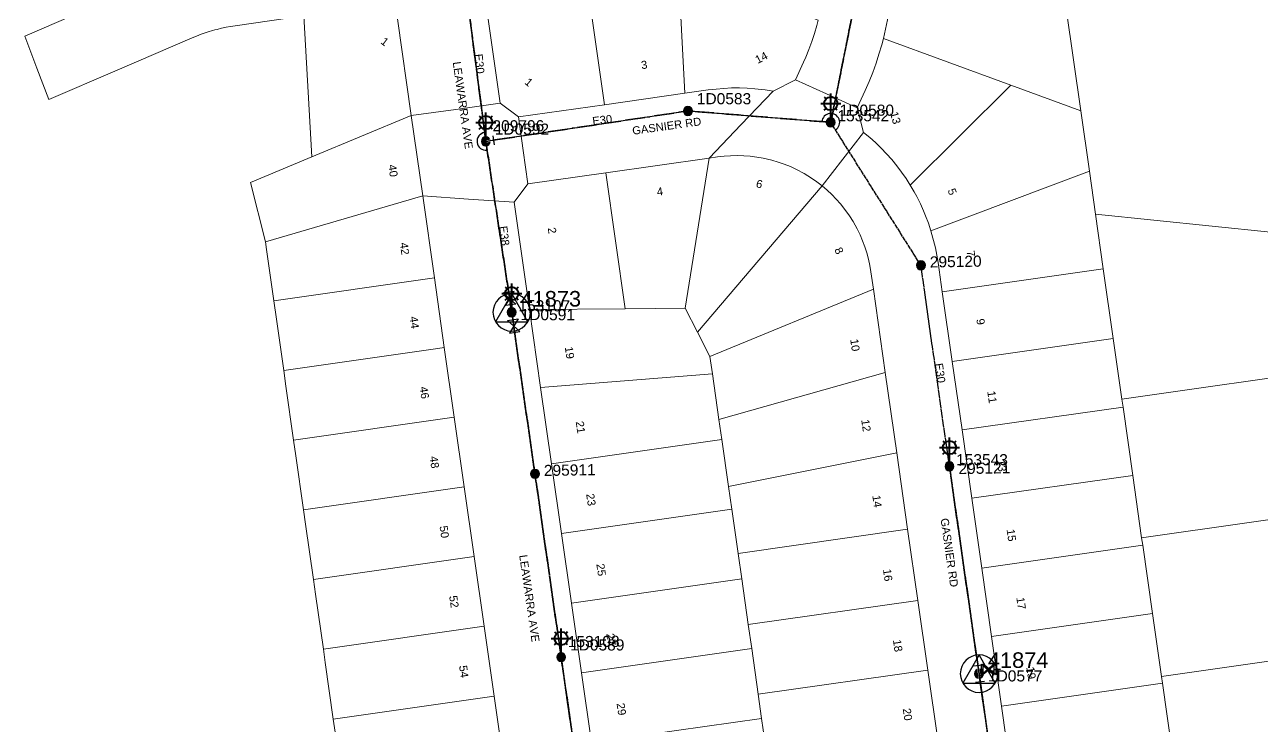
# Model space of a CAD drawing. Header units: metres. Extents: x 303026 to 304293, y 6173158 to 6174419.
# Drawn here: x 303026.3 to 303304.7, y 6173602.5 to 6173760.4 of the extents above; entities that cross this region are included whole.
import ezdxf
from ezdxf.enums import TextEntityAlignment as Align

# ---------------------------------------------------------------- set-up
doc = ezdxf.new("R2010")
doc.units = ezdxf.units.M
doc.linetypes.add('Cable Exist OH', pattern=[1, 1, 0])
doc.layers.get('0').update_dxf_attribs({"color": 6})
for name, color, linetype, lineweight in [('Cadastre Buildings_SP_EXT', 9, 'Continuous', 5), ('Cadastre Land Parcels_SP_EXT', 9, 'Continuous', 5), ('Cadastre Roads_SP_EXT', 9, 'Continuous', 5)]:
    doc.layers.add(name, color=color, linetype=linetype, lineweight=lineweight)
for name, color, linetype in [('Equip_LV_EXT', 7, 'Continuous'), ('Equip_SP_SL_EXT', 7, 'Continuous'), ('Mains_HV_EXT', 7, 'Continuous'), ('Mains_LV_EXT', 7, 'Continuous'), ('Mains_SL_EXT', 7, 'Continuous'), ('Sub_SP_TR_HV_LV_EXT', 7, 'Continuous'), ('SupportsOH_SP_TR_HV_LV_SL_EXT', 7, 'Continuous')]:
    doc.layers.add(name, color=color, linetype=linetype)
doc.styles.add('iecARIAL', font='arial.ttf', dxfattribs={"height": 2})
doc.styles.add('POLE_LABEL', font='arial.ttf')
doc.styles.get("Standard").update_dxf_attribs({"font": 'arial.ttf'})

# ---------------------------------------------------------------- blocks, each defined once
blk = doc.blocks.new('SUB_POLE_EXT')
blk.add_wipeout([(0, 4.22), (0.42, 4.2), (0.83, 4.14), (1.21, 4.05), (1.62, 3.9), (1.99, 3.72), (2.35, 3.51), (2.68, 3.26), (2.99, 2.99), (3.28, 2.66), (3.52, 2.34), (3.76, 1.92), (3.9, 1.62), (4.04, 1.23), (4.18, 0.63), (4.22, 0), (4.18, -0.61), (4.06, -1.15), (3.9, -1.62), (3.58, -2.24), (3.22, -2.73), (2.97, -3.01), (2.68, -3.26), (2.36, -3.5), (2, -3.72), (1.64, -3.89), (1.25, -4.03), (0.82, -4.14), (0.42, -4.2), (0, -4.22), (-0.41, -4.2), (-0.8, -4.15), (-1.21, -4.05), (-1.62, -3.9), (-1.99, -3.73), (-2.35, -3.51), (-2.68, -3.26), (-2.96, -3.02), (-3.23, -2.72), (-3.51, -2.35), (-3.71, -2.01), (-3.91, -1.6), (-4.05, -1.21), (-4.16, -0.76), (-4.22, -0.14), (-4.21, 0.39), (-4.14, 0.83), (-4.03, 1.27), (-3.9, 1.63), (-3.71, 2.02), (-3.5, 2.37), (-3.28, 2.67), (-2.99, 2.99), (-2.68, 3.27), (-2.33, 3.52), (-1.98, 3.73), (-1.63, 3.9), (-1.2, 4.05), (-0.78, 4.15), (-0.4, 4.21)])
blk.add_line((2.16, 0.48), (2.16, 0.48, 0))
blk.add_lwpolyline([(-4.22, 0, 1), (4.22, 0, 1)], format="xyb", close=True)
blk.add_lwpolyline([(2.14, 0.52), (0, 4.22), (-3.66, -2.11), (3.66, -2.11)], close=True)
for tag, height, flags, p in [('ASSET_NUM', 3.5, 8, (2, 2)), ('STREET_CODE', 0.2, 9, (1.5, 0)), ('CONSTRUCTED_VOLTAGE', 0.2, 9, (1.5, -0.2)), ('OPERATING_VOLTAGE', 0.2, 9, (1.5, -0.6)), ('OPERATED_BY', 0.2, 9, (1.5, -0.8)), ('ORIENTATION', 0.2, 9, (1.5, -1.2)), ('OWNED_BY', 0.2, 9, (1.5, -1.4)), ('SECONDARY_VOLTAGE', 0.2, 9, (1.5, -1.6)), ('STATE', 0.2, 9, (1.5, -1.8)), ('SUBSTATION_TYPE', 0.2, 9, (1.5, -2)), ('STREETNAME', 0.2, 9, (1.5, -2.8)), ('NO_PHASES', 0.2, 9, (1.5, -0.4)), ('MAINTAINED_BY', 0.2, 9, (1.5, -1)), ('USAGE', 0.2, 9, (1.5, -2.2)), ('LEGEND', 0.2, 9, (1.5, -2.4)), ('LOCATION', 0.2, 9, (1.5, -2.6)), ('SUBURB', 0.2, 9, (1.5, -3)), ('Z', 0.2, 1, (1.5, -3.4)), ('NOTES', 0.2, 9, (1.5, -3.2))]:
    blk.add_attdef(tag, text='', height=height, dxfattribs=dict(flags=flags)).set_placement(p, align=Align.MIDDLE_LEFT)
blk = doc.blocks.new('LV_OH_LINKS_DISTFUSE_EXT')
for p, q in [((0, 0), (0.96, 0)), ((3.84, 0), (4.8, 0))]:
    blk.add_line(p, q)
blk.add_lwpolyline([(3.84, -1.2), (3.84, 1.2), (0.96, -1.2), (0.96, 1.2)], close=True)
at = {"flags": 9}
for tag, p in [('ACTUAL_STATUS', (0, 0)), ('CONSTRUCTED_VOLTAGE', (0, -0.2)), ('OPERATING_VOLTAGE', (0, -0.6)), ('ORIENTATION', (0, -0.8)), ('OWNED_BY', (0, -1)), ('STATE', (0, -1.2)), ('SWITCH_TYPE', (0, -1.4)), ('NO_PHASES', (0, -0.4)), ('USAGE', (0, -1.6)), ('NOTES', (0, -1.8))]:
    blk.add_attdef(tag, text='', height=0.2, dxfattribs=at).set_placement(p, align=Align.MIDDLE_LEFT)
at = {"flags": 1}
blk.add_attdef('Z', (0, 0), '', height=0.2, dxfattribs=at)
blk = doc.blocks.new('SL_LANTERN_EXT')
at = {"lineweight": 40}
for p, q in [((-1.46, 5.68), (-1.06, 5.28)), ((0, 1.97), (0, 6.47)), ((1.46, 5.68), (1.06, 5.28)), ((-2.25, 4.22), (2.25, 4.22)), ((-1.46, 2.76), (-1.06, 3.16)), ((1.46, 2.76), (1.06, 3.16)), ((0, 0), (0, 2.72))]:
    blk.add_line(p, q, dxfattribs=at)
blk.add_circle((0, 4.22), 1.5, dxfattribs=at)
at = {"style": 'iecARIAL', "flags": 8}
blk.add_attdef('ASSET_NUM', (1.5, 1.5), '', height=2.5, dxfattribs=at)
for tag, p, height, flags in [('OPERATING_VOLTAGE', (0.98, -1.65), 0.2, 9), ('ORIENTATION', (0.98, -1.85), 0.2, 9), ('OWNED_BY', (0.98, -2.05), 0.2, 9), ('STATE', (0.98, -2.25), 0.2, 9), ('CONSTRUCTED_VOLTAGE', (0.98, -0.65), 0.2, 9), ('CONTROL_TYPE', (0.98, -0.85), 0.2, 9), ('LANTERN_PURPOSE', (0.98, -1.05), 0.2, 9), ('LANTERN_TYPE', (0.98, -1.25), 0.2, 9), ('NO_PHASES', (0.98, -1.45), 0.2, 9), ('USAGE', (0.98, -2.45), 0.2, 9), ('CEXIST', (0.98, -2.65), 0.2, 9), ('CNEW', (0.98, -2.85), 0.2, 9), ('LNUMBER', (2.18, -3.25), 2.5, 8), ('CNUMBER', (0.98, -3.05), 0.2, 9), ('CREMOVE', (0.98, -3.25), 0.2, 9), ('CREPLACE', (0.98, -3.45), 0.2, 9), ('LKINGHEIGHT', (0.98, -3.65), 0.2, 9), ('LBRACKET', (0.98, -3.85), 0.2, 9), ('LBRACKETVOCAB', (0.98, -4.05), 0.2, 9), ('LCATEGORY', (0.98, -4.25), 0.2, 9), ('LCHARGE1', (0.98, -4.45), 0.2, 9), ('LCHARGE1PERCENT', (0.98, -4.65), 0.2, 9), ('LCHARGE2', (0.98, -4.85), 0.2, 9), ('LCHARGE2PERCENT', (0.98, -5.05), 0.2, 9), ('LCHARGE3', (0.98, -5.25), 0.2, 9), ('LCHARGE3PERCENT', (0.98, -5.45), 0.2, 9), ('LEXIST', (0.98, -5.65), 0.2, 9), ('LLAMP', (0.98, -5.85), 0.2, 9), ('LLAMPVOCAB', (0.98, -6.05), 0.2, 9), ('LMAST', (0.98, -6.25), 0.2, 9), ('LMASTVOCAB', (0.98, -6.45), 0.2, 9), ('LNEW', (0.98, -6.65), 0.2, 9), ('LANTNUMBER', (0.98, -6.85), 0.2, 9), ('LOUTREACH', (0.98, -7.25), 0.2, 9), ('LOUTREACHVOCAB', (0.98, -7.45), 0.2, 9), ('LRATECODE', (0.98, -7.65), 0.2, 9), ('LREMOVE', (0.98, -7.85), 0.2, 9), ('LREPLACE', (0.98, -8.05), 0.2, 9), ('LTYPE', (0.98, -8.25), 0.2, 9), ('LTYPEVOCAB', (0.98, -8.45), 0.2, 9), ('STREETNAME', (0.98, -9.25), 0.2, 9), ('SUBURB', (0.98, -9.45), 0.2, 1), ('LEGEND', (0.98, -8.65), 0.2, 9), ('LOCATION', (0.98, -8.85), 0.2, 9), ('NOTES', (0.98, -9.05), 0.2, 9)]:
    blk.add_attdef(tag, p, '', height=height, dxfattribs=dict(flags=flags))
blk = doc.blocks.new('POLE_EXT')
blk.add_hatch(color=256).paths.add_polyline_path([(-1, 0, 1), (1, 0, 1)])
blk.add_lwpolyline([(-1, 0, 1), (1, 0, 1)], format="xyb", close=True)
for tag, height, flags, p in [('pNumber', 2.5, 8, (-17.84, 2.07)), ('OWNED_BY', 0.2, 9, (1.35, -0.4)), ('SPECIAL_USE', 0.2, 9, (1.35, -0.8)), ('STATE', 0.2, 9, (1.35, -1)), ('cLV', 0.2, 9, (1.35, -1.4)), ('hDepth', 0.2, 9, (1.35, -1.6)), ('hDia', 0.2, 9, (1.35, -1.8)), ('cHV', 0.2, 9, (1.35, -2)), ('PARENT', 0.2, 9, (1.35, -0.6)), ('USAGE', 0.2, 9, (1.35, -1.2)), ('LBRACKET', 0.2, 9, (1.35, -2.2)), ('LExisting', 0.2, 9, (1.35, -2.4)), ('LANTNUMBER', 0.2, 9, (1.35, -2.6)), ('LOther', 0.2, 9, (1.35, -2.8)), ('cLinedev', 0.2, 9, (1.35, -3.4)), ('pExisting', 0.2, 9, (1.35, -3.8)), ('pFooting', 0.2, 9, (1.35, -4.4)), ('pNew', 0.2, 9, (1.35, -4.6)), ('pRelocate', 0.2, 9, (1.35, -5)), ('pRemove', 0.2, 9, (1.35, -5.2)), ('pReplace', 0.2, 9, (1.35, -5.4)), ('pStay', 0.2, 9, (1.35, -5.6)), ('LRemove', 0.2, 9, (1.35, -3)), ('LEGEND', 0.2, 9, (1.35, -3.2)), ('LOCATION', 0.2, 9, (1.35, -3.6)), ('PFNUMBER', 0.2, 9, (1.35, -4)), ('NEWPFNUMBER', 0.2, 9, (1.35, -4.2)), ('pType', 0.2, 9, (1.35, -5.8)), ('cspan', 0.2, 9, (1.35, -6)), ('STREETNAME', 0.2, 9, (1.35, -6.2)), ('SUBURB', 0.2, 9, (1.35, -6.4)), ('OPERATED_BY', 0.2, 9, (1.36, -7.01)), ('NOTES', 0.2, 9, (1.35, -6.6)), ('MAINTAINED_BY', 0.2, 9, (1.36, -6.81))]:
    blk.add_attdef(tag, text='', height=height, dxfattribs=dict(flags=flags)).set_placement(p, align=Align.MIDDLE_LEFT)
at = {"style": 'POLE_LABEL'}
for tag, height, flags, p in [('ASSET_NUM', 2.5, 8, (2, 2)), ('STRUCTURE_PLANT_NUMBER', 0.2, 9, (1.35, 0.03)), ('STREET_CODE', 0.2, 9, (1.35, -0.2))]:
    blk.add_attdef(tag, text='', height=height, dxfattribs=dict(at, flags=flags)).set_placement(p, align=Align.MIDDLE_LEFT)
at = {"flags": 1}
blk.add_attdef('Z', (1.35, -7.33), '', height=0.2, dxfattribs=at)
blk = doc.blocks.new('End Shackle_EXT')
blk.add_wipeout([(0, 0.25), (1.81, 0.25), (1.82, -0.25), (0, -0.25)])
blk.add_line((1.81, -1), (1.81, 1))
at = {"flags": 1}
blk.add_attdef('Z', (0, 0), '', height=0.2, dxfattribs=at)
at = {"flags": 9}
for tag, p in [('CONNECTOR_TYPE', (0, 0)), ('CONSTRUCTED_VOLTAGE', (0, -0.2)), ('OPERATING_VOLTAGE', (0, -0.6)), ('ORIENTATION', (0, -0.8)), ('OWNED_BY', (0, -1)), ('STATE', (0, -1.2)), ('NO_PHASES', (0, -0.4)), ('USAGE', (0, -1.4)), ('NOTES', (0, -1.6))]:
    blk.add_attdef(tag, text='', height=0.2, dxfattribs=at).set_placement(p, align=Align.MIDDLE_LEFT)

msp = doc.modelspace()

# ---------------------------------------------------------------- linework, layer by layer
at = {"layer": 'Cadastre Buildings_SP_EXT', "linetype": 'Continuous'}
msp.add_lwpolyline([(303335.87, 6173589.49), (303331.41, 6173620.73), (303282, 6173613.66), (303282.21, 6173612.18), (303284.4, 6173596.79), (303286.45, 6173582.43), (303335.87, 6173589.49)], close=True, dxfattribs=at)
at = {"layer": 'Cadastre Land Parcels_SP_EXT', "linetype": 'Continuous'}
for points in [[(303174.81, 6173744.96), (303173.26, 6173773.67), (303165.3, 6173776.76), (303152.5, 6173771.82), (303156.7, 6173742.38), (303174.81, 6173744.96)], [(303199.69, 6173747.98), (303201.49, 6173751.93), (303201.99, 6173753.08), (303202.7, 6173754.84), (303203.35, 6173756.61), (303203.93, 6173758.41), (303204.45, 6173760.22), (303204.76, 6173761.44), (303173.26, 6173773.67), (303174.81, 6173744.96), (303180.04, 6173745.71), (303181.79, 6173745.92), (303183.54, 6173746.07), (303185.29, 6173746.15), (303187.05, 6173746.16), (303188.8, 6173746.11), (303190.55, 6173745.99), (303192.88, 6173745.72), (303194.61, 6173745.44), (303199.69, 6173747.98)], [(303156.7, 6173742.38), (303152.5, 6173771.82), (303130.33, 6173763.25), (303133.25, 6173742.73), (303137.39, 6173739.63), (303156.7, 6173742.38)], [(303260.57, 6173763.98), (303221.42, 6173770.86), (303221.29, 6173768.69), (303221.08, 6173766.53), (303220.82, 6173764.38), (303220.35, 6173761.52), (303219.92, 6173759.4), (303219.43, 6173757.28), (303248.09, 6173746.8), (303263.84, 6173741.04), (303260.57, 6173763.98)], [(303113.22, 6173739.95), (303110.12, 6173761.68), (303105.99, 6173764.78), (303089.09, 6173762.37), (303090.87, 6173730.62), (303113.22, 6173739.95)], [(303248.09, 6173746.8), (303219.43, 6173757.28), (303219.06, 6173755.88), (303218.45, 6173753.78), (303217.78, 6173751.71), (303217.04, 6173749.65), (303216.23, 6173747.62), (303215.36, 6173745.62), (303213.56, 6173741.67), (303213.71, 6173741.13), (303215, 6173736.17), (303216.36, 6173735.04), (303217.68, 6173733.86), (303218.95, 6173732.63), (303220.17, 6173731.35), (303221.34, 6173730.02), (303222.46, 6173728.65), (303223.53, 6173727.24), (303224.54, 6173725.78), (303225.49, 6173724.29), (303248.09, 6173746.8)], [(303265.77, 6173727.46), (303263.84, 6173741.04), (303248.09, 6173746.8), (303225.49, 6173724.29), (303226.39, 6173722.75), (303226.96, 6173721.7), (303227.76, 6173720.11), (303228.5, 6173718.48), (303228.95, 6173717.38), (303229.58, 6173715.71), (303230.14, 6173714.02), (303265.77, 6173727.46)], [(303115.8, 6173721.85), (303113.22, 6173739.95), (303090.87, 6173730.62), (303077.09, 6173724.86), (303080.41, 6173711.55), (303115.8, 6173721.85)], [(303174.88, 6173696.6), (303180.23, 6173730.36), (303156.99, 6173727.05), (303161.36, 6173696.47), (303174.88, 6173696.6)], [(303205.65, 6173724.13), (303204.48, 6173725.04), (303203.27, 6173725.88), (303201.59, 6173726.91), (303199.86, 6173727.83), (303198.52, 6173728.45), (303197.15, 6173729), (303195.75, 6173729.49), (303194.34, 6173729.9), (303192.42, 6173730.35), (303190.97, 6173730.6), (303189.5, 6173730.79), (303188.03, 6173730.9), (303186.56, 6173730.94), (303185.08, 6173730.91), (303183.61, 6173730.81), (303182.14, 6173730.63), (303180.23, 6173730.36), (303174.88, 6173696.6), (303177.66, 6173691.17), (303205.65, 6173724.13)], [(303268.91, 6173705.43), (303267.16, 6173717.77), (303265.77, 6173727.46), (303230.14, 6173714.02), (303231.15, 6173710.2), (303231.75, 6173706.88), (303232.69, 6173700.27), (303268.91, 6173705.43)], [(303217.18, 6173700.84), (303216.63, 6173704.76), (303216.39, 6173706.2), (303216.08, 6173707.62), (303215.7, 6173709.03), (303215.26, 6173710.41), (303214.76, 6173711.78), (303214.18, 6173713.11), (303213.55, 6173714.42), (303212.61, 6173716.12), (303211.83, 6173717.35), (303210.99, 6173718.54), (303209.79, 6173720.06), (303208.83, 6173721.15), (303207.82, 6173722.2), (303206.76, 6173723.19), (303205.65, 6173724.13), (303177.66, 6173691.17), (303180.43, 6173685.74), (303217.18, 6173700.84)], [(303118.43, 6173703.44), (303115.8, 6173721.85), (303080.41, 6173711.55), (303080.65, 6173709.82), (303082.3, 6173698.28), (303118.43, 6173703.44)], [(303322.51, 6173683.19), (303319.62, 6173703.45), (303319.46, 6173704.85), (303319.34, 6173706.72), (303319.32, 6173708.12), (303319.38, 6173709.53), (303319.5, 6173710.93), (303319.68, 6173712.33), (303267.16, 6173717.77), (303268.91, 6173705.43), (303271.15, 6173689.74), (303273.09, 6173676.12), (303322.51, 6173683.19)], [(303119.21, 6173687.54), (303120.67, 6173687.75), (303118.43, 6173703.44), (303082.3, 6173698.28), (303082.89, 6173694.13), (303084.53, 6173682.58), (303119.21, 6173687.54)], [(303271.15, 6173689.74), (303268.91, 6173705.43), (303232.69, 6173700.27), (303234.93, 6173684.58), (303271.15, 6173689.74)], [(303219.85, 6173682.13), (303217.18, 6173700.84), (303180.43, 6173685.74), (303180.99, 6173681.82), (303182.45, 6173671.56), (303219.85, 6173682.13)], [(303273.35, 6173674.35), (303273.09, 6173676.12), (303271.15, 6173689.74), (303234.93, 6173684.58), (303237.13, 6173669.19), (303273.35, 6173674.35)], [(303122.91, 6173672.06), (303120.67, 6173687.75), (303119.21, 6173687.54), (303084.53, 6173682.58), (303085.03, 6173679.04), (303086.76, 6173666.89), (303122.91, 6173672.06)], [(303183.1, 6173667.04), (303182.45, 6173671.56), (303180.99, 6173681.82), (303142.33, 6173678.77), (303144.79, 6173661.57), (303183.1, 6173667.04)], [(303222.44, 6173664.02), (303219.85, 6173682.13), (303182.45, 6173671.56), (303183.1, 6173667.04), (303184.61, 6173656.47), (303222.44, 6173664.02)], [(303326.96, 6173651.96), (303322.51, 6173683.19), (303273.09, 6173676.12), (303273.35, 6173674.35), (303275.54, 6173658.96), (303277.54, 6173644.89), (303326.96, 6173651.96)], [(303275.54, 6173658.96), (303273.35, 6173674.35), (303237.13, 6173669.19), (303239.32, 6173653.8), (303275.54, 6173658.96)], [(303125.15, 6173656.37), (303122.91, 6173672.06), (303086.76, 6173666.89), (303087.27, 6173663.34), (303088.99, 6173651.2), (303125.15, 6173656.37)], [(303185.34, 6173651.35), (303184.61, 6173656.47), (303183.1, 6173667.04), (303144.79, 6173661.57), (303147.03, 6173645.88), (303185.34, 6173651.35)], [(303224.89, 6173646.82), (303222.44, 6173664.02), (303184.61, 6173656.47), (303185.34, 6173651.35), (303186.76, 6173641.39), (303224.89, 6173646.82)], [(303277.78, 6173643.27), (303277.54, 6173644.89), (303275.54, 6173658.96), (303239.32, 6173653.8), (303241.56, 6173638.1), (303277.78, 6173643.27)], [(303127.39, 6173640.68), (303125.15, 6173656.37), (303088.99, 6173651.2), (303089.46, 6173647.95), (303091.23, 6173635.5), (303127.39, 6173640.68)], [(303187.58, 6173635.65), (303186.76, 6173641.39), (303185.34, 6173651.35), (303147.03, 6173645.88), (303149.27, 6173630.19), (303187.58, 6173635.65)], [(303331.41, 6173620.73), (303326.96, 6173651.96), (303277.54, 6173644.89), (303277.78, 6173643.27), (303279.97, 6173627.88), (303282, 6173613.66), (303331.41, 6173620.73)], [(303227.17, 6173630.83), (303224.89, 6173646.82), (303186.76, 6173641.39), (303187.58, 6173635.65), (303189.04, 6173625.4), (303227.17, 6173630.83)], [(303279.97, 6173627.88), (303277.78, 6173643.27), (303241.56, 6173638.1), (303243.75, 6173622.71), (303279.97, 6173627.88)], [(303129.63, 6173624.99), (303127.39, 6173640.68), (303091.23, 6173635.5), (303091.69, 6173632.26), (303093.46, 6173619.81), (303129.63, 6173624.99)], [(303189.82, 6173619.96), (303189.04, 6173625.4), (303187.58, 6173635.65), (303149.27, 6173630.19), (303151.51, 6173614.5), (303189.82, 6173619.96)], [(303229.41, 6173615.14), (303227.17, 6173630.83), (303189.04, 6173625.4), (303189.82, 6173619.96), (303191.28, 6173609.7), (303229.41, 6173615.14)], [(303131.86, 6173609.3), (303129.63, 6173624.99), (303093.46, 6173619.81), (303093.88, 6173616.87), (303095.69, 6173604.12), (303131.86, 6173609.3)], [(303192.05, 6173604.27), (303191.28, 6173609.7), (303189.82, 6173619.96), (303151.51, 6173614.5), (303153.75, 6173598.81), (303192.05, 6173604.27)], [(303231.65, 6173599.44), (303229.41, 6173615.14), (303191.28, 6173609.7), (303192.05, 6173604.27), (303193.52, 6173594.01), (303231.65, 6173599.44)], [(303134.1, 6173593.61), (303131.86, 6173609.3), (303095.69, 6173604.12), (303096.11, 6173601.17), (303097.93, 6173588.42), (303134.1, 6173593.61)], [(303194.29, 6173588.58), (303193.52, 6173594.01), (303192.05, 6173604.27), (303153.75, 6173598.81), (303155.99, 6173583.11), (303194.29, 6173588.58)]]:
    msp.add_lwpolyline(points, close=True, dxfattribs=at)
msp.add_lwpolyline([(303260.57, 6173763.98), (303263.84, 6173741.04), (303265.77, 6173727.46), (303267.16, 6173717.77), (303319.68, 6173712.33)], dxfattribs=at)
at = {"layer": 'Cadastre Roads_SP_EXT', "linetype": 'Continuous'}
for points in [[(303040.56, 6173763.96), (303026.28, 6173757.81), (303029.01, 6173750.65), (303031.71, 6173743.55), (303047.11, 6173750.18), (303047.11, 6173750.18), (303063.93, 6173757.43), (303064.94, 6173757.85), (303065.96, 6173758.24), (303067.51, 6173758.77), (303068.55, 6173759.08), (303069.05, 6173759.22), (303069.55, 6173759.35), (303070.56, 6173759.6), (303071.58, 6173759.81), (303072.59, 6173760), (303073.62, 6173760.16), (303089.09, 6173762.37)], [(303204.76, 6173761.44), (303204.45, 6173760.22), (303203.93, 6173758.41), (303203.35, 6173756.61), (303202.7, 6173754.84), (303201.99, 6173753.08), (303201.49, 6173751.93), (303199.69, 6173747.98), (303206.67, 6173744.81), (303213.56, 6173741.67), (303215.36, 6173745.62), (303215.36, 6173745.62), (303216.23, 6173747.62), (303217.04, 6173749.65), (303217.78, 6173751.71), (303218.45, 6173753.78), (303219.06, 6173755.88), (303219.43, 6173757.28), (303219.92, 6173759.4), (303220.35, 6173761.52)]]:
    msp.add_lwpolyline(points, dxfattribs=at)
for points in [[(303123.25, 6173741.34), (303133.25, 6173742.73), (303130.33, 6173763.25), (303120.18, 6173762.46), (303110.12, 6173761.68), (303113.22, 6173739.95), (303123.25, 6173741.34)], [(303156.99, 6173727.05), (303180.23, 6173730.36), (303187.42, 6173737.9), (303194.61, 6173745.44), (303192.88, 6173745.72), (303190.55, 6173745.99), (303188.8, 6173746.11), (303187.05, 6173746.16), (303185.29, 6173746.15), (303183.54, 6173746.07), (303181.79, 6173745.92), (303180.04, 6173745.71), (303174.81, 6173744.96), (303156.7, 6173742.38), (303137.39, 6173739.63), (303138.44, 6173732.07), (303139.49, 6173724.55), (303156.99, 6173727.05)]]:
    msp.add_lwpolyline(points, close=True, dxfattribs=at)
at = {"layer": 'Mains_LV_EXT', "linetype": 'Cable Exist OH'}
for points in [[(303207.6, 6173738.41), (303216.74, 6173784.1)], [(303207.6, 6173738.41), (303175.47, 6173740.99)], [(303227.88, 6173706.24), (303207.6, 6173738.41)], [(303234.3, 6173660.99), (303227.88, 6173706.24)], [(303141.06, 6173659.31), (303146.95, 6173618.05)], [(303146.95, 6173618.05), (303152.47, 6173579.7)]]:
    msp.add_lwpolyline(points, dxfattribs=at)
at = {"layer": 'Mains_LV_EXT', "linetype": 'Continuous'}
for points in [[(303208.67, 6173736.72, 1.6231), (303205.61, 6173738.57)], [(303129.75, 6173736.13, 0.999997), (303130.29, 6173732.16)]]:
    msp.add_lwpolyline(points, format="xyb", dxfattribs=at)
at = {"layer": 'Mains_SL_EXT', "linetype": 'Cable Exist OH'}
for points in [[(303211.12, 6173831.44), (303216.74, 6173784.1), (303207.6, 6173738.41)], [(303234.3, 6173660.99), (303227.88, 6173706.24), (303207.6, 6173738.41)], [(303155.8, 6173542.31), (303152.47, 6173579.7), (303146.95, 6173618.05)]]:
    msp.add_lwpolyline(points, dxfattribs=at)

# ---------------------------------------------------------------- block references
at = {"layer": 'Equip_SP_SL_EXT'}
ref = msp.add_blockref('SL_LANTERN_EXT', (303207.6, 6173738.41), dxfattribs=at)
ref.add_attrib('ASSET_NUM', '153542', dxfattribs={"layer": '0', "height": 2.5, "style": 'iecARIAL'}).set_placement((303209.1, 6173739.91), align=Align.MIDDLE_LEFT)
ref = msp.add_blockref('SL_LANTERN_EXT', (303130, 6173734.14), dxfattribs=at)
ref.add_attrib('ASSET_NUM', '209796', dxfattribs={"layer": '0', "height": 2.5, "rotation": 0.0898, "style": 'iecARIAL'}).set_placement((303131.5, 6173735.64), align=Align.BOTTOM_LEFT)
ref = msp.add_blockref('SL_LANTERN_EXT', (303234.3, 6173660.99), dxfattribs=at)
ref.add_attrib('ASSET_NUM', '153543', dxfattribs={"layer": '0', "height": 2.5, "style": 'iecARIAL'}).set_placement((303235.8, 6173662.49), align=Align.MIDDLE_LEFT)
ref = msp.add_blockref('SL_LANTERN_EXT', (303146.95, 6173618.05), dxfattribs=at)
ref.add_attrib('ASSET_NUM', '153108', dxfattribs={"layer": '0', "height": 2.5, "rotation": 0.286, "style": 'iecARIAL'}).set_placement((303148.45, 6173619.55), align=Align.BOTTOM_LEFT)
at = {"layer": 'Sub_SP_TR_HV_LV_EXT'}
ref = msp.add_blockref('SUB_POLE_EXT', (303135.83, 6173695.66), dxfattribs=at)
ref.add_attrib('ASSET_NUM', '41873', dxfattribs={"layer": '0', "height": 3.5}).set_placement((303137.83, 6173695.91), align=Align.BOTTOM_LEFT)
ref = msp.add_blockref('SUB_POLE_EXT', (303240.96, 6173614.33), dxfattribs=at)
ref.add_attrib('ASSET_NUM', '41874', dxfattribs={"layer": '0', "height": 3.5}).set_placement((303242.96, 6173614.58), align=Align.BOTTOM_LEFT)
at = {"layer": 'SupportsOH_SP_TR_HV_LV_SL_EXT'}
ref = msp.add_blockref('POLE_EXT', (303175.47, 6173740.99), dxfattribs=at)
ref.add_attrib('ASSET_NUM', '1D0583', dxfattribs={"layer": '0', "height": 2.5, "style": 'POLE_LABEL'}).set_placement((303177.47, 6173741.74), align=Align.BOTTOM_LEFT)
ref = msp.add_blockref('POLE_EXT', (303207.6, 6173738.41), dxfattribs=at)
ref.add_attrib('ASSET_NUM', '1D0580', dxfattribs={"layer": '0', "height": 2.5, "style": 'POLE_LABEL'}).set_placement((303209.6, 6173739.16), align=Align.BOTTOM_LEFT)
ref = msp.add_blockref('POLE_EXT', (303130, 6173734.14), dxfattribs=at)
ref.add_attrib('ASSET_NUM', '1D0592', dxfattribs={"layer": '0', "height": 2.5, "style": 'POLE_LABEL'}).set_placement((303132, 6173734.89), align=Align.BOTTOM_LEFT)
ref = msp.add_blockref('POLE_EXT', (303227.88, 6173706.24), dxfattribs=at)
ref.add_attrib('ASSET_NUM', '295120', dxfattribs={"layer": '0', "height": 2.5, "rotation": 1, "style": 'POLE_LABEL'}).set_placement((303229.88, 6173706.99), align=Align.MIDDLE_LEFT)
ref = msp.add_blockref('POLE_EXT', (303141.06, 6173659.31), dxfattribs=at)
ref.add_attrib('ASSET_NUM', '295911', dxfattribs={"layer": '0', "height": 2.5, "rotation": 1, "style": 'POLE_LABEL'}).set_placement((303143.06, 6173660.06), align=Align.MIDDLE_LEFT)
ref = msp.add_blockref('POLE_EXT', (303234.3, 6173660.99), dxfattribs=at)
ref.add_attrib('ASSET_NUM', '295121', dxfattribs={"layer": '0', "height": 2.5, "rotation": 1, "style": 'POLE_LABEL'}).set_placement((303236.3, 6173661.74), align=Align.TOP_LEFT)
ref = msp.add_blockref('POLE_EXT', (303146.95, 6173618.05), dxfattribs=at)
ref.add_attrib('ASSET_NUM', '1D0589', dxfattribs={"layer": '0', "height": 2.5, "style": 'POLE_LABEL'}).set_placement((303148.95, 6173618.8), align=Align.BOTTOM_LEFT)

# ---------------------------------------------------------------- texts
at = {"layer": 'Cadastre Land Parcels_SP_EXT'}
for s, rotation, p in [('1', 323.1629, (303106.19, 6173756.29)), ('14', 27.248, (303191.16, 6173751.54)), ('3', 8.171, (303165.07, 6173750.38)), ('1', 320.1638, (303138.58, 6173747.22)), ('13', 285.4359, (303220.92, 6173740.55)), ('40', 277.9493, (303108.06, 6173728.8)), ('6', 346.3605, (303190.65, 6173723.84)), ('4', 7.9201, (303168.59, 6173721.88)), ('5', 291.7547, (303233.84, 6173723.13)), ('2', 278.4009, (303143.93, 6173714.63)), ('42', 277.9417, (303110.66, 6173711.25)), ('8', 295.4878, (303208.35, 6173709.77)), ('7', 277.0996, (303238.14, 6173709.48)), ('44', 277.9366, (303112.86, 6173694.64)), ('9', 278.2446, (303240.33, 6173694.11)), ('10', 278.1776, (303211.97, 6173689.55)), ('19', 278.3814, (303147.76, 6173687.83)), ('46', 277.9521, (303115.11, 6173678.85)), ('11', 278.2112, (303242.8, 6173677.84)), ('21', 278.3356, (303150.22, 6173671.04)), ('12', 278.3592, (303214.45, 6173671.44)), ('48', 278.0389, (303117.36, 6173663.18)), ('13', 277.9961, (303244.96, 6173662.45)), ('23', 278.3416, (303152.57, 6173654.75)), ('14', 278.372, (303216.94, 6173654.39)), ('50', 277.9883, (303119.59, 6173647.51)), ('15', 278.1169, (303247.15, 6173646.75)), ('25', 278.4232, (303154.86, 6173638.96)), ('16', 278.1689, (303219.34, 6173637.78)), ('52', 278.0683, (303121.76, 6173631.8)), ('17', 278.2354, (303249.34, 6173631.43)), ('27', 278.381, (303157.1, 6173623.29)), ('18', 278.1228, (303221.59, 6173621.9)), ('54', 277.9138, (303123.98, 6173616.08)), ('29', 278.3762, (303159.42, 6173607.6)), ('20', 278.3252, (303223.79, 6173606.42))]:
    msp.add_text(s, height=1.8, rotation=rotation, dxfattribs=at).set_placement(p)
at = {"layer": 'Cadastre Roads_SP_EXT'}
for s, rotation, p in [('LEAWARRA AVE', 278.0408, (303122.56, 6173751.96)), ('GASNIER RD', 8.0288, (303163.08, 6173735.61)), ('GASNIER RD', 278.1671, (303232.29, 6173649.19)), ('LEAWARRA AVE', 278.1909, (303137.51, 6173640.96))]:
    msp.add_text(s, height=1.8, rotation=rotation, dxfattribs=at).set_placement(p)
at = {"layer": 'Mains_LV_EXT'}
for s, rotation, p in [('E30', 275.9968, (303127.47, 6173753.74)), ('E30', 7.4013, (303154.09, 6173737.79)), ('E38', 276.9663, (303133.02, 6173714.99)), ('E30', 278.0718, (303231.02, 6173684.09))]:
    msp.add_text(s, height=1.8, rotation=rotation, dxfattribs=at).set_placement(p)

# ---------------------------------------------------------------- next in the draw order: linework, layer by layer
at = {"layer": 'Cadastre Land Parcels_SP_EXT', "linetype": 'Continuous'}
for points in [[(303161.36, 6173696.47), (303156.99, 6173727.05), (303139.49, 6173724.55), (303136.39, 6173720.42), (303139.83, 6173696.27), (303161.36, 6173696.47)], [(303180.99, 6173681.82), (303180.43, 6173685.74), (303177.66, 6173691.17), (303174.88, 6173696.6), (303161.36, 6173696.47), (303139.83, 6173696.27), (303142.33, 6173678.77), (303180.99, 6173681.82)], [(303282.21, 6173612.18), (303282, 6173613.66), (303279.97, 6173627.88), (303243.75, 6173622.71), (303245.99, 6173607.02), (303282.21, 6173612.18)], [(303284.4, 6173596.79), (303282.21, 6173612.18), (303245.99, 6173607.02), (303248.18, 6173591.63), (303284.4, 6173596.79)]]:
    msp.add_lwpolyline(points, close=True, dxfattribs=at)
at = {"layer": 'Cadastre Roads_SP_EXT', "linetype": 'Continuous'}
for points in [[(303248.18, 6173591.63), (303245.99, 6173607.02), (303243.75, 6173622.71), (303241.56, 6173638.1), (303239.32, 6173653.8), (303237.13, 6173669.19), (303234.93, 6173684.58), (303232.69, 6173700.27), (303231.75, 6173706.88), (303231.15, 6173710.2), (303230.14, 6173714.02), (303229.58, 6173715.71), (303228.95, 6173717.38), (303228.5, 6173718.48), (303227.76, 6173720.11), (303226.96, 6173721.7), (303226.39, 6173722.75), (303225.49, 6173724.29), (303224.54, 6173725.78), (303223.53, 6173727.24), (303222.46, 6173728.65), (303221.34, 6173730.02), (303220.17, 6173731.35), (303218.95, 6173732.63), (303217.68, 6173733.86), (303216.36, 6173735.04), (303215, 6173736.17), (303210.32, 6173730.15), (303205.65, 6173724.13), (303206.76, 6173723.19), (303207.82, 6173722.2), (303208.83, 6173721.15), (303209.79, 6173720.06), (303210.99, 6173718.54), (303211.83, 6173717.35), (303212.61, 6173716.12), (303213.55, 6173714.42), (303214.18, 6173713.11), (303214.76, 6173711.78), (303215.26, 6173710.41), (303215.7, 6173709.03), (303216.08, 6173707.62), (303216.39, 6173706.2), (303216.63, 6173704.76), (303217.18, 6173700.84), (303219.85, 6173682.13), (303222.44, 6173664.02), (303224.89, 6173646.82), (303227.17, 6173630.83), (303229.41, 6173615.14), (303231.65, 6173599.44)], [(303153.75, 6173598.81), (303151.51, 6173614.5), (303149.27, 6173630.19), (303147.03, 6173645.88), (303144.79, 6173661.57), (303142.33, 6173678.77), (303139.83, 6173696.27), (303136.39, 6173720.42), (303126.11, 6173721.13), (303115.8, 6173721.85), (303118.43, 6173703.44), (303120.67, 6173687.75), (303122.91, 6173672.06), (303125.15, 6173656.37), (303127.39, 6173640.68), (303129.63, 6173624.99), (303131.86, 6173609.3), (303134.1, 6173593.61)]]:
    msp.add_lwpolyline(points, dxfattribs=at)
at = {"layer": 'Mains_HV_EXT', "linetype": 'Cable Exist OH'}
msp.add_lwpolyline([(303124.28, 6173390.1), (303133.47, 6173427.8), (303142.44, 6173463.67), (303145.14, 6173474.51), (303152.91, 6173507.8), (303155.8, 6173542.31), (303152.46, 6173579.83), (303146.95, 6173618.05), (303141.06, 6173659.31), (303135.83, 6173695.66)], dxfattribs=at)
at = {"layer": 'Mains_LV_EXT', "linetype": 'Cable Exist OH'}
msp.add_lwpolyline([(303135.83, 6173695.66), (303141.06, 6173659.31)], dxfattribs=at)
at = {"layer": 'Mains_SL_EXT', "linetype": 'Cable Exist OH'}
msp.add_lwpolyline([(303146.95, 6173618.05), (303141.06, 6173659.31), (303135.83, 6173695.66)], dxfattribs=at)

# ---------------------------------------------------------------- next in the draw order: block references
at = {"layer": 'Equip_LV_EXT'}
for p, rotation in [((303135.73, 6173696.39), 98.13468565261809), ((303135.93, 6173694.98), 278.3585666028492)]:
    msp.add_blockref('LV_OH_LINKS_DISTFUSE_EXT', p, dxfattribs=dict(at, rotation=rotation))
for p in [(303240.55, 6173615.24), (303240.96, 6173615.33)]:
    msp.add_blockref('LV_OH_LINKS_DISTFUSE_EXT', p, dxfattribs=at)
at = {"layer": 'Equip_SP_SL_EXT'}
ref = msp.add_blockref('SL_LANTERN_EXT', (303135.83, 6173695.66), dxfattribs=at)
ref.add_attrib('ASSET_NUM', '153107', dxfattribs={"layer": '0', "height": 2.5, "rotation": 359.7799, "style": 'iecARIAL'}).set_placement((303137.33, 6173697.16), align=Align.MIDDLE_LEFT)
at = {"layer": 'Mains_LV_EXT', "rotation": 7.40137811063873}
msp.add_blockref('End Shackle_EXT', (303130, 6173734.14), dxfattribs=at)
at = {"layer": 'SupportsOH_SP_TR_HV_LV_SL_EXT'}
ref = msp.add_blockref('POLE_EXT', (303135.83, 6173695.66), dxfattribs=at)
ref.add_attrib('ASSET_NUM', '1D0591', dxfattribs={"layer": '0', "height": 2.5, "rotation": 359.75, "style": 'POLE_LABEL'}).set_placement((303137.83, 6173696.41), align=Align.TOP_LEFT)
ref = msp.add_blockref('POLE_EXT', (303240.96, 6173614.33), dxfattribs=at)
ref.add_attrib('ASSET_NUM', '1D0577', dxfattribs={"layer": '0', "height": 2.5, "style": 'POLE_LABEL'}).set_placement((303242.96, 6173615.08), align=Align.TOP_LEFT)

# ---------------------------------------------------------------- next in the draw order: texts
at = {"layer": 'Cadastre Land Parcels_SP_EXT'}
msp.add_text('19', height=1.8, rotation=278.2718, dxfattribs=at).set_placement((303251.59, 6173615.77))

# ---------------------------------------------------------------- next in the draw order: linework, layer by layer
at = {"layer": 'Mains_HV_EXT', "linetype": 'Cable Exist OH'}
msp.add_lwpolyline([(303124.64, 6173775.63), (303130, 6173734.14), (303135.83, 6173695.66)], dxfattribs=at)
at = {"layer": 'Mains_LV_EXT', "linetype": 'Cable Exist OH'}
for points in [[(303130, 6173734.14), (303124.64, 6173775.63)], [(303175.47, 6173740.99), (303130, 6173734.14)], [(303135.83, 6173695.66), (303130, 6173734.14)]]:
    msp.add_lwpolyline(points, dxfattribs=at)
at = {"layer": 'Mains_SL_EXT', "linetype": 'Cable Exist OH'}
for points in [[(303124.64, 6173775.63), (303130, 6173734.14)], [(303130, 6173734.14), (303175.47, 6173740.99), (303207.6, 6173738.41)], [(303135.83, 6173695.66), (303130, 6173734.14)]]:
    msp.add_lwpolyline(points, dxfattribs=at)

# ---------------------------------------------------------------- next in the draw order: block references
at = {"layer": 'Mains_SL_EXT', "rotation": 276.9615905359341}
msp.add_blockref('End Shackle_EXT', (303240.96, 6173614.33), dxfattribs=at)

# ---------------------------------------------------------------- next in the draw order: block references
at = {"layer": 'Mains_SL_EXT', "rotation": 97.06556311604812}
msp.add_blockref('End Shackle_EXT', (303240.96, 6173614.33), dxfattribs=at)

# ---------------------------------------------------------------- next in the draw order: linework, layer by layer
at = {"layer": 'Mains_HV_EXT', "linetype": 'Cable Exist OH'}
msp.add_lwpolyline([(303124.28, 6173390.1), (303174.81, 6173379.19), (303228.96, 6173386.05), (303272.68, 6173392.05), (303240.96, 6173614.33)], dxfattribs=at)
at = {"layer": 'Mains_LV_EXT', "linetype": 'Cable Exist OH'}
for points in [[(303240.96, 6173614.33), (303234.3, 6173660.99)], [(303240.96, 6173614.33), (303247.57, 6173567.84)]]:
    msp.add_lwpolyline(points, dxfattribs=at)
at = {"layer": 'Mains_SL_EXT', "linetype": 'Cable Exist OH'}
for points in [[(303234.3, 6173660.99), (303240.96, 6173614.33)], [(303247.57, 6173567.84), (303240.96, 6173614.33)]]:
    msp.add_lwpolyline(points, dxfattribs=at)

doc.saveas('drawing.dxf')
